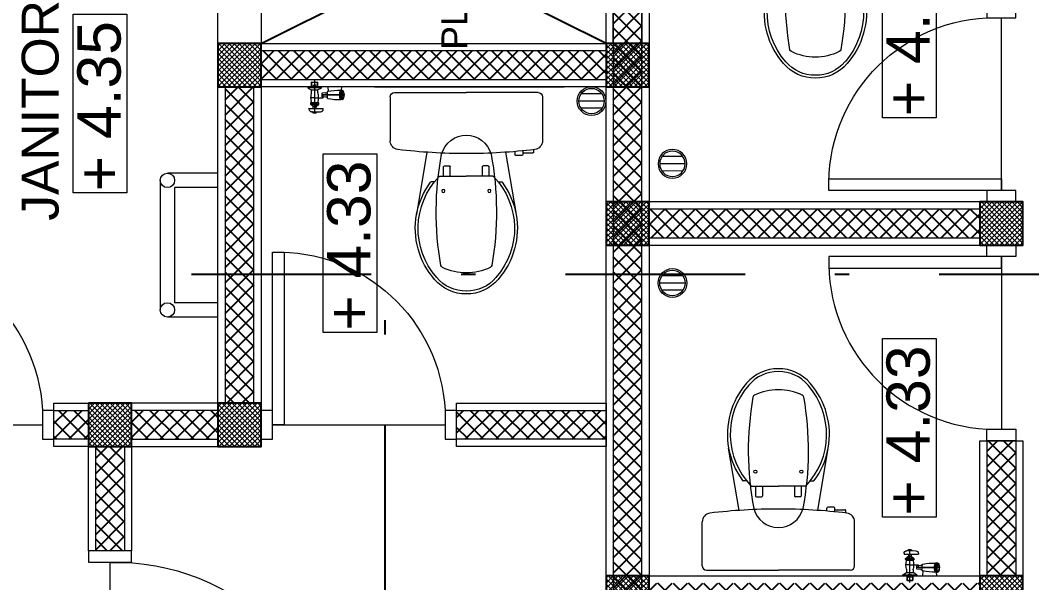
# Model space of a CAD drawing. Header units: inches. Extents: x 249 to 1192, y -18 to 440.
# Drawn here: x 509.22 to 516.26, y 195.54 to 199.45 of the extents above; entities that cross this region are included whole.
import ezdxf

# ---------------------------------------------------------------- set-up
doc = ezdxf.new("R2010")
doc.units = ezdxf.units.IN
doc.header["$MEASUREMENT"] = 0
doc.linetypes.add('CENTER2', pattern=[1.125, 0.75, -0.125, 0.125, -0.125])
doc.linetypes.add('DASHDOT', pattern=[1, 0.5, -0.25, 0, -0.25])
for name, color, linetype, lineweight in [('ARSIR BETON', 8, 'Continuous', 0), ('BESI', 201, 'Continuous', 0), ('DINDING', 6, 'Continuous', 0), ('DINDING2', 137, 'Continuous', 20), ('KUSEN', 16, 'Continuous', 15), ('SANITAIR', 6, 'Continuous', 9), ('TEXT (KET. RUANG)', 7, 'Continuous', 5), ('TEXT (KETERANGAN)', 7, 'Continuous', 25)]:
    doc.layers.add(name, color=color, linetype=linetype, lineweight=lineweight)
for name, color, linetype in [('ARSIR DINDING', 64, 'Continuous'), ('AS', 15, 'CENTER2'), ('KOLOM', 5, 'Continuous')]:
    doc.layers.add(name, color=color, linetype=linetype)
doc.styles.get("Standard").update_dxf_attribs({"font": 'arial.ttf'})

# ---------------------------------------------------------------- blocks, each defined once
blk = doc.blocks.new('*X70')
at = {"color": 0}
for p, q in [((-1015.3, 2417.5), (-1013.3, 2417.5)), ((-1015.3, 2416.2), (-1013.3, 2416.2)), ((-1015.3, 2415), (-1013.3, 2415)), ((-1015.3, 2413.8), (-1013.3, 2413.8)), ((-1015.3, 2412.5), (-1013.3, 2412.5)), ((-1015.3, 2411.2), (-1013.3, 2411.2)), ((-1015.3, 2410), (-1013.3, 2410)), ((-1015.3, 2408.8), (-1013.3, 2408.8)), ((-1015.3, 2407.5), (-1013.3, 2407.5)), ((-1015.3, 2406.2), (-1013.3, 2406.2)), ((-1015.3, 2405), (-1013.3, 2405))]:
    blk.add_line(p, q, dxfattribs=at)
blk = doc.blocks.new('*X71')
at = {"color": 0}
for p, q in [((1009.1, 3570), (1015.9, 3570)), ((1010, 3568.8), (1016.6, 3568.8)), ((1010.6, 3567.5), (1017.2, 3567.5)), ((1011.1, 3566.2), (1017.7, 3566.2)), ((1011.5, 3565), (1018, 3565)), ((1011.8, 3563.8), (1018.2, 3563.8)), ((1012.1, 3562.5), (1018.4, 3562.5)), ((1012.3, 3561.2), (1018.6, 3561.2)), ((1012.4, 3560), (1018.7, 3560)), ((1012.5, 3558.8), (1018.8, 3558.8)), ((1012.6, 3557.5), (1018.9, 3557.5)), ((1012.7, 3556.2), (1018.9, 3556.2)), ((1012.7, 3555), (1018.9, 3555))]:
    blk.add_line(p, q, dxfattribs=at)
blk = doc.blocks.new('JET SHOWER TOTO 403SV3 ATAS')
for p, q in [((-181.6, 3101.6), (-181.6, 2943.3)), ((-159.1, 3063.7), (-273.3, 3063.7)), ((-271.6, 3070.7), (-271.6, 3056.7)), ((-271.6, 3070.7), (-269.6, 3070.7)), ((-269.6, 3070.7), (-269.3, 3074.5)), ((-269.6, 3070.7), (-269.6, 3056.7)), ((-259.4, 3083.7), (-257.6, 3083.7)), ((-257.6, 3083.7), (-257.6, 3033.7)), ((-257.6, 3068.7), (-249.3, 3068.7)), ((-249.3, 3070), (-243.9, 3076.7)), ((-249.3, 3070.2), (-249.3, 3063.7)), ((-249.3, 3057.2), (-249.3, 3063.7)), ((-244.1, 3074.9), (-244.1, 3053.4)), ((-236.6, 3076.4), (-236.6, 3051)), ((-236.6, 3075.2), (-236.6, 3075.2)), ((-236.6, 3075.2), (-236.1, 3075.2)), ((-220.6, 3063.7), (-220.6, 3079)), ((-220.6, 3063.7), (-220.6, 3034.2)), ((-204.6, 3075.2), (-193.1, 3075.2)), ((-202.8, 3075.2), (-193.1, 3075.2)), ((-188, 3085), (-193.1, 3075.2)), ((-193.1, 3075.2), (-193.1, 3052.2)), ((-187.4, 3057.9), (-175.8, 3069.5)), ((-187.4, 3069.5), (-175.8, 3057.9)), ((-185.1, 3085.6), (-185.1, 3043)), ((-183.6, 3087.7), (-181.6, 3087.7)), ((-181.6, 3074.2), (-166.6, 3074.2)), ((-181.6, 3073.2), (-165.6, 3073.2)), ((-165.6, 3073.2), (-166.6, 3074.2)), ((-166.6, 3074.2), (-166.6, 3053.2)), ((-165.6, 3073.2), (-165.6, 3054.2)), ((-271.6, 3056.7), (-269.6, 3056.7)), ((-269.6, 3056.7), (-269.1, 3043.3)), ((-259.1, 3033.7), (-257.6, 3033.7)), ((-257.6, 3058.7), (-249.3, 3058.7)), ((-249.3, 3057.3), (-243.9, 3050.7)), ((-236.6, 3052.2), (-236.1, 3052.2)), ((-220.6, 3034.2), (-210.7, 3034.2)), ((-218.1, 3024.9), (-216.6, 3037.9)), ((-205.8, 3038.8), (-215.6, 3038.8)), ((-210.7, 2958.4), (-210.7, 3036.7)), ((-210.7, 3034.2), (-210.7, 2993.5)), ((-203.4, 3024.9), (-204.8, 3037.9)), ((-202.8, 3052.2), (-193.1, 3052.2)), ((-188, 3042.4), (-193.1, 3052.2)), ((-183.6, 3039.7), (-181.6, 3039.7)), ((-181.6, 3054.2), (-165.6, 3054.2)), ((-181.6, 3053.2), (-166.6, 3053.2)), ((-165.6, 3054.2), (-166.6, 3053.2)), ((-210.7, 3012.7), (-210.7, 2975.3)), ((-210.7, 2967.6), (-210.7, 2994)), ((-181.6, 3018), (-198.4, 3016.8)), ((-226.5, 2966.5), (-226.2, 2973.8)), ((-195, 2966.5), (-195.2, 2973.8)), ((-181.6, 2970), (-195.1, 2971.1))]:
    blk.add_line(p, q)
for points in [[(-237.2, 3074.9, 0.114587), (-237.4, 3075.9, 0.103766), (-238.1, 3076.8, 0.091411), (-239.1, 3077.4, 0.084254), (-240.3, 3077.6, 0.084254), (-241.6, 3077.4, 0.091411), (-242.6, 3076.8, 0.103766), (-243.2, 3075.9, 0.114587), (-243.5, 3074.9, 0.114587), (-243.2, 3074, 0.103766), (-242.6, 3073.1, 0.091411), (-241.6, 3072.5, 0.084254), (-240.3, 3072.3, 0.084254), (-239.1, 3072.5, 0.091411), (-238.1, 3073.1, 0.103766), (-237.4, 3074, 0.114587)], [(-240.2, 3058.3, 0.164064), (-239.2, 3058.6, 0.105853), (-238.2, 3059.9, 0.069292), (-237.5, 3061.5, 0.055499), (-237.3, 3063.7, 0.055499), (-237.5, 3065.9, 0.069292), (-238.2, 3067.5, 0.105853), (-239.2, 3068.8, 0.164064), (-240.2, 3069.1, 0.164064), (-241.3, 3068.8, 0.105853), (-242.3, 3067.5, 0.069292), (-242.9, 3065.9, 0.055499), (-243.2, 3063.7, 0.055499), (-242.9, 3061.5, 0.069292), (-242.3, 3059.9, 0.105853), (-241.3, 3058.6, 0.164064)], [(-237.2, 3052.4, -0.114587), (-237.4, 3051.4, -0.103766), (-238.1, 3050.6, -0.091411), (-239.1, 3050, -0.084254), (-240.3, 3049.8, -0.084254), (-241.6, 3050, -0.091411), (-242.6, 3050.6, -0.103766), (-243.2, 3051.4, -0.114587), (-243.5, 3052.4, -0.114587), (-243.2, 3053.4, -0.103766), (-242.6, 3054.3, -0.091411), (-241.6, 3054.9, -0.084254), (-240.3, 3055.1, -0.084254), (-239.1, 3054.9, -0.091411), (-238.1, 3054.3, -0.103766), (-237.4, 3053.4, -0.114587)], [(-224.6, 2965.2, 0.244063), (-224, 2964, 0.082589), (-220.5, 2962.4, 0.040895), (-216.4, 2961.5, 0.030051), (-210.7, 2961.2, 0.030051), (-205, 2961.5, 0.040895), (-200.9, 2962.4, 0.082589), (-197.5, 2964, 0.244063), (-196.9, 2965.2, 0.244063), (-197.5, 2966.4, 0.082589), (-200.9, 2968.1, 0.040895), (-205, 2968.9, 0.030051), (-210.7, 2969.3, 0.030051), (-216.4, 2968.9, 0.040895), (-220.5, 2968.1, 0.082589), (-224, 2966.4, 0.244063)], [(-221.7, 2964.7, 0.063482), (-221.3, 2964.8, 0.076525), (-221.1, 2964.9, 0.107139), (-220.9, 2965, 0.147244), (-220.8, 2965.2, 0.147244), (-220.9, 2965.4, 0.107139), (-221.1, 2965.6, 0.076525), (-221.3, 2965.7, 0.063482), (-221.7, 2965.8, 0.063482), (-222, 2965.7, 0.076525), (-222.3, 2965.6, 0.107139), (-222.5, 2965.4, 0.147244), (-222.5, 2965.2, 0.147244), (-222.5, 2965, 0.107139), (-222.3, 2964.9, 0.076525), (-222, 2964.8, 0.063482)], [(-216.9, 2966.7, 0.063482), (-216.5, 2966.8, 0.076525), (-216.3, 2966.9, 0.107139), (-216.1, 2967.1, 0.147244), (-216, 2967.2, 0.147244), (-216.1, 2967.4, 0.107139), (-216.3, 2967.6, 0.076525), (-216.5, 2967.7, 0.063482), (-216.9, 2967.8, 0.063482), (-217.2, 2967.7, 0.076525), (-217.5, 2967.6, 0.107139), (-217.6, 2967.4, 0.147244), (-217.7, 2967.2, 0.147244), (-217.6, 2967.1, 0.107139), (-217.5, 2966.9, 0.076525), (-217.2, 2966.8, 0.063482)], [(-216.4, 2962.4, 0.063482), (-216.1, 2962.4, 0.076525), (-215.8, 2962.5, 0.107139), (-215.6, 2962.7, 0.147244), (-215.6, 2962.9, 0.147244), (-215.6, 2963.1, 0.107139), (-215.8, 2963.3, 0.076525), (-216.1, 2963.4, 0.063482), (-216.4, 2963.4, 0.063482), (-216.7, 2963.4, 0.076525), (-217, 2963.3, 0.107139), (-217.2, 2963.1, 0.147244), (-217.3, 2962.9, 0.147244), (-217.2, 2962.7, 0.107139), (-217, 2962.5, 0.076525), (-216.7, 2962.4, 0.063482)], [(-210.8, 2964.6, 0.063482), (-210.5, 2964.6, 0.076525), (-210.2, 2964.8, 0.107139), (-210, 2964.9, 0.147244), (-210, 2965.1, 0.147244), (-210, 2965.3, 0.107139), (-210.2, 2965.5, 0.076525), (-210.5, 2965.6, 0.063482), (-210.8, 2965.6, 0.063482), (-211.2, 2965.6, 0.076525), (-211.4, 2965.5, 0.107139), (-211.6, 2965.3, 0.147244), (-211.7, 2965.1, 0.147244), (-211.6, 2964.9, 0.107139), (-211.4, 2964.8, 0.076525), (-211.2, 2964.6, 0.063482)], [(-210.8, 2961.6, 0.063482), (-210.5, 2961.6, 0.076525), (-210.2, 2961.7, 0.107139), (-210, 2961.9, 0.147244), (-210, 2962.1, 0.147244), (-210, 2962.3, 0.107139), (-210.2, 2962.5, 0.076525), (-210.5, 2962.6, 0.063482), (-210.8, 2962.6, 0.063482), (-211.2, 2962.6, 0.076525), (-211.4, 2962.5, 0.107139), (-211.6, 2962.3, 0.147244), (-211.7, 2962.1, 0.147244), (-211.6, 2961.9, 0.107139), (-211.4, 2961.7, 0.076525), (-211.2, 2961.6, 0.063482)], [(-210.7, 2967.5, 0.063482), (-210.4, 2967.6, 0.076525), (-210.1, 2967.7, 0.107139), (-209.9, 2967.8, 0.147244), (-209.9, 2968, 0.147244), (-209.9, 2968.2, 0.107139), (-210.1, 2968.4, 0.076525), (-210.4, 2968.5, 0.063482), (-210.7, 2968.6, 0.063482), (-211, 2968.5, 0.076525), (-211.3, 2968.4, 0.107139), (-211.5, 2968.2, 0.147244), (-211.5, 2968, 0.147244), (-211.5, 2967.8, 0.107139), (-211.3, 2967.7, 0.076525), (-211, 2967.6, 0.063482)], [(-205.6, 2967.1, 0.063482), (-205.2, 2967.1, 0.076525), (-205, 2967.2, 0.107139), (-204.8, 2967.4, 0.147244), (-204.7, 2967.6, 0.147244), (-204.8, 2967.8, 0.107139), (-205, 2968, 0.076525), (-205.2, 2968.1, 0.063482), (-205.6, 2968.1, 0.063482), (-205.9, 2968.1, 0.076525), (-206.2, 2968, 0.107139), (-206.3, 2967.8, 0.147244), (-206.4, 2967.6, 0.147244), (-206.3, 2967.4, 0.107139), (-206.2, 2967.2, 0.076525), (-205.9, 2967.1, 0.063482)], [(-204.7, 2962.2, 0.063482), (-204.3, 2962.3, 0.076525), (-204.1, 2962.4, 0.107139), (-203.9, 2962.6, 0.147244), (-203.8, 2962.8, 0.147244), (-203.9, 2963, 0.107139), (-204.1, 2963.1, 0.076525), (-204.3, 2963.3, 0.063482), (-204.7, 2963.3, 0.063482), (-205, 2963.3, 0.076525), (-205.3, 2963.1, 0.107139), (-205.5, 2963, 0.147244), (-205.5, 2962.8, 0.147244), (-205.5, 2962.6, 0.107139), (-205.3, 2962.4, 0.076525), (-205, 2962.3, 0.063482)], [(-199.6, 2964.6, 0.063482), (-199.3, 2964.6, 0.076525), (-199, 2964.8, 0.107139), (-198.9, 2964.9, 0.147244), (-198.8, 2965.1, 0.147244), (-198.9, 2965.3, 0.107139), (-199, 2965.5, 0.076525), (-199.3, 2965.6, 0.063482), (-199.6, 2965.6, 0.063482), (-200, 2965.6, 0.076525), (-200.2, 2965.5, 0.107139), (-200.4, 2965.3, 0.147244), (-200.5, 2965.1, 0.147244), (-200.4, 2964.9, 0.107139), (-200.2, 2964.8, 0.076525), (-200, 2964.6, 0.063482)]]:
    blk.add_lwpolyline(points, format="xyb", close=True)
for points in [[(-210.7, 2971.5, 0.032506), (-217.2, 2971.1, 0.043954), (-221.9, 2970, 0.086557), (-225.8, 2968, 0.234077), (-226.5, 2966.5, 0.2316), (-225.8, 2965, 0.086557)], [(-210.7, 2977.8, 0.026666), (-217.1, 2977.4, 0.036581), (-221.7, 2976.6, 0.076377), (-225.6, 2974.9, 0.258801), (-226.2, 2973.8, 0.258801)], [(-195.2, 2973.8, 0.258801), (-195.9, 2974.9, 0.076377), (-199.8, 2976.6, 0.036581), (-204.4, 2977.4, 0.026666), (-210.7, 2977.8, 0.026666)], [(-210.7, 2971.5, -0.032506), (-204.3, 2971.1, -0.043954), (-199.6, 2970, -0.086557), (-195.7, 2968, -0.234077), (-195, 2966.5, -0.2316), (-195.7, 2965, -0.086557)]]:
    blk.add_lwpolyline(points, format="xyb")
for centre, radius, start, end in [((-259.9, 3063.7), 13.7, 149.2436, 210.7564), ((-259.4, 3073.7), 10, 90, 175.6013), ((-240.3, 3074.6), 4.1, 25.3162, 148.8598), ((-236.1, 3085.2), 10, 270, 282.1793), ((-219.5, 3008), 69, 77.8207, 102.1793), ((-202.8, 3085.2), 10, 257.8207, 270), ((-183.6, 3082.7), 5, 90, 152.5256), ((-259.1, 3043.7), 10, 182.4896, 270), ((-240.3, 3052.8), 4.1, 211.1402, 334.6838), ((-236.1, 3042.2), 10, 77.8207, 90), ((-219.5, 3119.4), 69, 257.8207, 282.1793), ((-215.6, 3037.8), 1, 90, 173.6667), ((-205.8, 3037.8), 1, 6.3333, 90), ((-202.8, 3042.2), 10, 90, 102.1793), ((-183.6, 3044.7), 5, 207.4744, 270), ((-26.4, 2980.6), 200, 169.0492, 182.1525), ((-220.8, 3018.2), 2, 99.9639, 169.0492), ((-210.7, 2961), 60, 79.7178, 99.9639), ((-229.4, 3026.4), 11.4, 327.9833, 355.2467), ((-192.1, 3026.4), 11.4, 184.7533, 212.0167), ((-200.7, 3018.2), 2, 10.9508, 80.0361), ((-395.1, 2980.6), 200, 357.8475, 10.9508), ((-216.1, 2977.1), 15.5, 231.5493, 261.7809), ((-205.3, 2977.1), 15.5, 278.2191, 308.4507)]:
    blk.add_arc(centre, radius, start, end)
at = {"color": 7}
blk.add_blockref('*X70', (743.6, 652.5), dxfattribs=at)
at = {"rotation": 90}
blk.add_blockref('*X71', (3344.1, 1958.8), dxfattribs=at)
at = {"xscale": -1, "rotation": 270}
blk.add_blockref('*X71', (-3765.6, 1958.8), dxfattribs=at)
blk = doc.blocks.new('KLO TOTO C438 ATAS')
for p, q in [((373.85, 174.62), (373.85, 108.71)), ((377.35, 169.2), (392.64, 169.2)), ((375.85, 167.7), (375.85, 142.7)), ((396.61, 156.38), (418.2, 160.01)), ((406.86, 153.77), (406.86, 154.9)), ((404.98, 151.97), (404.98, 142.7)), ((401.31, 150.31), (401.31, 148.59)), ((404.98, 150.62), (401.61, 150.62)), ((404.98, 148.29), (401.61, 148.29)), ((375.85, 117.7), (375.85, 142.7)), ((404.98, 133.43), (404.98, 142.7)), ((401.31, 135.09), (401.31, 136.81)), ((404.98, 137.12), (401.61, 137.12)), ((404.98, 134.78), (401.61, 134.78)), ((406.86, 131.63), (406.86, 130.5)), ((396.61, 129.02), (418.22, 125.38)), ((396.37, 125.84), (397.4, 125.84)), ((397.7, 123.38), (397.7, 125.54)), ((396.12, 123.07), (397.4, 123.07)), ((396.85, 123.07), (396.85, 119.6)), ((377.35, 116.2), (392.64, 116.2)), ((395.72, 119.3), (396.54, 119.3))]:
    blk.add_line(p, q)
for centre in [(410.05, 150.7), (410.05, 134.7)]:
    blk.add_circle(centre, 0.55)
for centre, radius, start, end in [((377.35, 167.7), 1.5, 90, 180), ((392.64, 166.15), 3.05, 6.7334, 90), ((191.37, 142.39), 205.72, 0.0873, 6.7334), ((423.05, 133.62), 25.85, 48.6009, 134.0644), ((423.03, 133.55), 26.9, 100.3333, 126.6134), ((423.03, 133.55), 26.9, 48.6516, 100.3333), ((407.17, 154.9), 0.307, 126.6134, 180), ((399.54, 142.7), 8.88, 104.9108, 180), ((417.33, 46.03), 107.15, 79.9791, 100.8031), ((405.28, 151.97), 0.307, 134.0644, 180), ((435.75, 150.58), 1, 25.7984, 76.6744), ((431.65, 142.88), 13.22, 359.2877, 49.9182), ((431.65, 142.88), 14.2, 359.2877, 49.9182), ((401.61, 150.31), 0.307, 90, 180), ((401.61, 148.59), 0.307, 180, 270), ((419.45, 142.7), 19.1, 360, 25.7984), ((399.54, 142.7), 8.88, 180, 255.0892), ((191.37, 143.01), 205.72, 353.2666, 359.9127), ((419.45, 142.7), 19.1, 334.2016, 0), ((431.65, 142.52), 13.22, 310.0818, 0.7123), ((431.65, 142.52), 14.2, 310.0818, 0.7123), ((417.34, 239.98), 107.76, 259.2559, 279.9618), ((401.61, 136.81), 0.307, 90, 180), ((401.61, 135.09), 0.307, 180, 270), ((435.75, 134.82), 1, 283.3256, 334.2016), ((405.28, 133.43), 0.307, 180, 225.9356), ((423.05, 151.79), 25.85, 225.9356, 311.3991), ((407.17, 130.5), 0.307, 180, 233.3866), ((423.03, 151.85), 26.9, 233.3866, 259.7059), ((423.03, 151.85), 26.9, 259.7059, 311.3484), ((397.4, 125.54), 0.307, 0, 90), ((397.4, 123.38), 0.307, 270, 0), ((377.35, 117.7), 1.5, 180, 270), ((392.64, 119.25), 3.05, 270, 353.2666), ((396.54, 119.6), 0.307, 270, 0)]:
    blk.add_arc(centre, radius, start, end)
blk = doc.blocks.new('p toilet')
at = {"layer": 'KUSEN'}
for points in [[(611.2182, 191.3922), (611.2182, 191.9922), (611.1782, 191.9922), (611.1782, 191.3922)], [(610.6182, 191.3422), (610.5782, 191.3422), (610.5782, 191.4422), (610.6182, 191.4422)], [(611.2582, 191.3422), (611.2182, 191.3422), (611.2182, 191.4422), (611.2582, 191.4422)]]:
    blk.add_lwpolyline(points, close=True, dxfattribs=at)
blk.add_lwpolyline([(611.2182, 191.3922), (610.6182, 191.3922)], dxfattribs=at)
blk.add_arc((611.1982, 191.4117), 0.5808, 88.0266, 176.9943, dxfattribs=at)
blk = doc.blocks.new('P2')
for points in [[(278.9434, 273.0586), (278.9434, 273.0186), (279.0934, 273.0186), (279.0934, 273.0586)], [(278.9434, 272.1784), (278.9434, 272.2184), (279.0934, 272.2184), (279.0934, 272.1784)]]:
    blk.add_lwpolyline(points, close=True)
for points in [[(279.0184, 273.0186), (279.0184, 272.2186)], [(279.0184, 273.0186), (279.8184, 273.0186), (279.8184, 272.9786), (279.0184, 272.9786), (279.0184, 273.0186)]]:
    blk.add_lwpolyline(points)
blk.add_arc((279.0384, 272.9986), 0.7803, 268.5312, 1.4688)
blk = doc.blocks.new('*X38')
at = {"color": 0}
for p, q in [((18.4987, 19.2176), (18.5717, 19.2176)), ((18.491, 19.1926), (18.5795, 19.1926)), ((18.4987, 19.1676), (18.5717, 19.1676))]:
    blk.add_line(p, q, dxfattribs=at)
blk = doc.blocks.new('SFLOOR')
for radius in [0.05, 0.0442]:
    blk.add_circle((0, 0), radius)
blk.add_blockref('*X38', (-18.5352, -19.1926))
blk = doc.blocks.new('K2')
at = {"layer": 'ARSIR BETON'}
h = blk.add_hatch(dxfattribs=at)
h.set_pattern_fill('ANSI37', color=256, scale=0.1, style=0)
h.set_pattern_definition([(45, (-38.743626, 268.082874), (-0.0088388, 0.0088388), []), (135, (-38.743626, 268.082874), (-0.0088388, -0.0088388), [])])
h.paths.add_polyline_path([(-38.5936, 268.2329), (-38.7436, 268.2329), (-38.7436, 268.0829), (-38.5936, 268.0829)])
at = {"layer": 'KOLOM'}
blk.add_lwpolyline([(-38.7436, 268.0829), (-38.5936, 268.0829), (-38.5936, 268.2329), (-38.7436, 268.2329)], close=True, dxfattribs=at)
blk = doc.blocks.new('+4.35')
at = {"layer": 'TEXT (KET. RUANG)', "color": 1}
blk.add_lwpolyline([(653.1532, 119.0567), (653.7744, 119.0567), (653.7744, 118.8702), (653.1532, 118.8702)], close=True, dxfattribs=at)
at = {"layer": 'TEXT (KET. RUANG)'}
blk.add_text('+ 4.35', height=0.15075, dxfattribs=at).set_placement((653.1591, 118.8918))
blk = doc.blocks.new('+433')
at = {"layer": 'TEXT (KET. RUANG)', "color": 1}
blk.add_lwpolyline([(654.3824, 117.1768), (655.0037, 117.1768), (655.0037, 116.9903), (654.3824, 116.9903)], close=True, dxfattribs=at)
at = {"layer": 'TEXT (KET. RUANG)'}
blk.add_text('+ 4.33', height=0.15075, dxfattribs=at).set_placement((654.3883, 117.012))
blk = doc.blocks.new('TOILET LT.2')
at = {"layer": 'ARSIR DINDING'}
h = blk.add_hatch(dxfattribs=at)
h.set_pattern_fill('ANSI37', color=256, scale=0.3, style=0)
h.set_pattern_definition([(45, (653.053678, 118.01291), (-0.0265165, 0.0265165), []), (135, (653.053678, 118.01291), (-0.0265165, -0.0265165), [])])
h.paths.add_polyline_path([(653.0537, 118.0129), (656.6287, 118.0129), (656.6287, 118.1129), (653.0537, 118.1129)])
at = {"layer": 'AS'}
for points in [[(656.0287, 118.1379), (656.6287, 119.3379)], [(656.0287, 119.3379), (656.6287, 118.1379)]]:
    blk.add_lwpolyline(points, dxfattribs=at)
at = {"layer": 'BESI'}
for p, q in [((655.5532, 119.6884), (655.1032, 119.6884)), ((655.0782, 119.4884), (655.0782, 119.6634)), ((655.5782, 119.4884), (655.5782, 119.6634)), ((655.5282, 119.6384), (655.1282, 119.6384)), ((655.1282, 119.4884), (655.1282, 119.6384)), ((655.5282, 119.4884), (655.5282, 119.6384))]:
    blk.add_line(p, q, dxfattribs=at)
for centre in [(655.1032, 119.6634), (655.5532, 119.6634)]:
    blk.add_circle(centre, 0.025, dxfattribs=at)
at = {"layer": 'DINDING'}
for points in [[(654.7787, 119.9379), (654.6287, 119.9379), (654.6287, 120.0579), (654.7787, 120.0579)], [(654.266, 119.9379), (654.6287, 119.9379), (654.6287, 119.7879), (654.266, 119.7879)], [(654.6287, 119.4879), (654.7787, 119.4879), (654.7787, 119.7879), (654.6287, 119.7879)], [(654.7787, 119.4879), (655.8787, 119.4879), (655.8787, 119.3379), (654.7787, 119.3379)], [(656.6287, 119.3379), (656.0287, 119.3379), (656.0287, 119.4879), (656.6287, 119.4879)], [(655.8787, 119.3379), (656.0287, 119.3379), (656.0287, 118.1379), (655.8787, 118.1379)], [(654.6287, 118.6579), (654.7787, 118.6579), (654.7787, 118.1379), (654.6287, 118.1379)], [(656.6287, 117.9879), (653.0537, 117.9879), (653.0537, 118.1379), (656.6287, 118.1379)], [(656.0287, 118.1379), (656.6287, 118.1379), (656.6287, 117.9879), (656.0287, 117.9879)], [(654.0287, 117.9879), (654.1787, 117.9879), (654.1787, 116.8379), (654.0287, 116.8379)], [(655.3287, 116.8379), (655.4787, 116.8379), (655.4787, 117.9879), (655.3287, 117.9879)], [(654.1787, 116.8379), (654.6487, 116.8379), (654.6487, 116.6879), (654.1787, 116.6879)]]:
    blk.add_lwpolyline(points, close=True, dxfattribs=at)
at = {"layer": 'DINDING2'}
for points in [[(654.6537, 120.0579), (654.7537, 120.0579), (654.7537, 119.9379), (654.6537, 119.9379)], [(654.6287, 119.8129), (654.266, 119.8129), (654.266, 119.9129), (654.6287, 119.9129)], [(654.6537, 119.4879), (654.7537, 119.4879), (654.7537, 119.7879), (654.6537, 119.7879)], [(655.8787, 119.4629), (654.7787, 119.4629), (654.7787, 119.3629), (655.8787, 119.3629)], [(656.0037, 119.3379), (655.9037, 119.3379), (655.9037, 118.1379), (656.0037, 118.1379)], [(654.6537, 118.6579), (654.7537, 118.6579), (654.7537, 118.1379), (654.6537, 118.1379)], [(653.0537, 118.0129), (656.6287, 118.0129), (656.6287, 118.1129), (653.0537, 118.1129)], [(656.0287, 118.1129), (656.6287, 118.1129), (656.6287, 118.0129), (656.0287, 118.0129)], [(655.3537, 116.8379), (655.4537, 116.8379), (655.4537, 117.9879), (655.3537, 117.9879)], [(654.6487, 116.7129), (654.1787, 116.7129), (654.1787, 116.8129), (654.6487, 116.8129)]]:
    blk.add_lwpolyline(points, close=True, dxfattribs=at)
at = {"xscale": -1, "rotation": 269.9999724896533}
for p in [(463.3112, -490.5202), (463.3112, -491.9202)]:
    blk.add_blockref('p toilet', p, dxfattribs=at)
at = {"rotation": 179.9999724896534}
for p in [(616.0352, 388.0208), (616.0352, 387.5708), (617.2852, 387.5708), (615.4352, 386.2208), (616.7352, 386.2208), (617.2852, 386.2208), (615.4352, 384.9208), (616.7352, 384.9208)]:
    blk.add_blockref('K2', p, dxfattribs=at)
blk.add_blockref('p toilet', (44.0705, -74.6292))
at = {"xscale": -1}
blk.add_blockref('p toilet', (1266.7369, -74.6292), dxfattribs=at)
at = {"layer": 'DINDING2'}
for name, p in [('+4.35', (2.3565, 0.9342)), ('+433', (0.6424, 1.9453)), ('+433', (0, 0)), ('+433', (1.3881, 0))]:
    blk.add_blockref(name, p, dxfattribs=at)
at = {"layer": 'KUSEN', "xscale": -1, "rotation": 90}
blk.add_blockref('P2', (926.4444, 398.8814), dxfattribs=at)
at = {"layer": 'SANITAIR'}
for name, p, xscale, yscale, zscale, rotation in [('JET SHOWER TOTO 403SV3 ATAS', (656.0608, 116.0876), 0.001000000000000002, 0.001, 0.001, 2.751034665798013e-05), ('KLO TOTO C438 ATAS', (659.6172, 117.1968), -0.01, 0.01, 0.01, 2.75103466407245e-05)]:
    blk.add_blockref(name, p, dxfattribs=dict(at, xscale=xscale, yscale=yscale, zscale=zscale, rotation=rotation))
for p, rotation in [((655.8289, 118.1883), 90.00000000000001), ((655.1965, 117.907), 89.90202161060624)]:
    blk.add_blockref('SFLOOR', p, dxfattribs=dict(at, rotation=rotation))
at = {"layer": 'SANITAIR', "xscale": -1, "rotation": 270.0979783893938}
blk.add_blockref('SFLOOR', (655.6109, 117.907), dxfattribs=at)
at = {"layer": 'SANITAIR'}
for name, p, xscale, yscale, zscale in [('KLO TOTO C438 ATAS', (650.4402, 116.1114), 0.01, 0.01, 0.01), ('KLO TOTO C438 ATAS', (660.3672, 115.9828), -0.01, 0.01, 0.01), ('JET SHOWER TOTO 403SV3 ATAS', (653.997, 114.0177), -0.001, 0.001, 0.001)]:
    blk.add_blockref(name, p, dxfattribs=dict(at, xscale=xscale, yscale=yscale, zscale=zscale))
at = {"layer": 'TEXT (KET. RUANG)'}
for s, height, p in [('JANITOR', 0.12839, (655.4129, 120.0418)), ('PLUMBING', 0.08987, (656.0061, 118.6204))]:
    blk.add_text(s, height=height, dxfattribs=at).set_placement(p)

msp = doc.modelspace()

# ---------------------------------------------------------------- hatches: boundary and pattern name
at = {"layer": 'ARSIR DINDING'}
h = msp.add_hatch(dxfattribs=at)
h.set_pattern_fill('ANSI37', color=256, scale=0.6, angle=90, style=0)
h.set_pattern_definition([(135, (516.14452, 191.99088), (-0.053033, -0.053033), []), (225, (516.14452, 191.99088), (0.053033, -0.053033), [])])
h.paths.add_polyline_path([(512.5245, 192.1909), (512.5245, 191.9909), (513.2945, 191.9909), (513.2945, 192.1909)])
h.paths.add_polyline_path([(509.9945, 192.1909), (509.9945, 191.9909), (510.7645, 191.9909), (510.7645, 192.1909)])
h.paths.add_polyline_path([(509.7445, 194.0051), (509.7445, 192.2409), (509.9445, 192.2409), (509.9445, 194.0051)])
h.paths.add_polyline_path([(509.7445, 196.4909), (509.7445, 195.7655), (509.9445, 195.7655), (509.9445, 196.4909)])
h.paths.add_polyline_path([(509.4545, 196.7409), (509.4545, 196.5409), (509.6945, 196.5409), (509.6945, 196.7409)])
h.paths.add_polyline_path([(509.9945, 196.7409), (509.9945, 196.5409), (510.5945, 196.5409), (510.5945, 196.7409)])
h.paths.add_polyline_path([(510.6445, 198.9909), (510.6445, 196.7909), (510.8445, 196.7909), (510.8445, 198.9909)])
h.paths.add_polyline_path([(512.2545, 196.7409), (512.2545, 196.5409), (513.2945, 196.5409), (513.2945, 196.7409)])
h.paths.add_polyline_path([(510.8945, 199.2409), (510.8945, 199.0409), (513.2945, 199.0409), (513.2945, 199.2409)])
h.paths.add_polyline_path([(515.9445, 199.5509), (516.1445, 199.5509), (516.1445, 200.4909), (515.9445, 200.4909)])
h.paths.add_polyline_path([(513.5945, 198.1409), (513.5945, 197.9409), (515.8945, 197.9409), (515.8945, 198.1409)])
h.paths.add_polyline_path([(515.9445, 196.5309), (515.9445, 195.5909), (516.1445, 195.5909), (516.1445, 196.5309)])
h.paths.add_polyline_path([(513.5945, 195.5409), (513.5945, 195.3409), (515.8945, 195.3409), (515.8945, 195.5409)])
h.paths.add_polyline_path([(513.5945, 200.7409), (513.5945, 200.5409), (515.8945, 200.5409), (515.8945, 200.7409)])
h.paths.add_polyline_path([(507.8445, 200.4909), (507.8445, 196.7909), (508.0445, 196.7909), (508.0445, 200.4909)])
h.paths.add_polyline_path([(508.0945, 200.7409), (508.0945, 200.5409), (510.5945, 200.5409), (510.5945, 200.7409)])
h.paths.add_polyline_path([(505.8441, 200.7409), (505.8441, 200.5409), (507.7945, 200.5409), (507.7945, 200.7409)])

# ---------------------------------------------------------------- linework, layer by layer
at = {"layer": 'TEXT (KETERANGAN)', "linetype": 'DASHDOT', "ltscale": 2.5}
for points in [[(511.7573, 187.5934), (511.7573, 197.9598)], [(510.4118, 197.6872), (521.1871, 197.6872)]]:
    msp.add_lwpolyline(points, dxfattribs=at)

# ---------------------------------------------------------------- block references
at = {"xscale": 2, "yscale": 2, "zscale": 2, "rotation": 89.9999999999999}
msp.add_blockref('TOILET LT.2', (749.5703, -1112.7665), dxfattribs=at)

doc.saveas('drawing.dxf')
